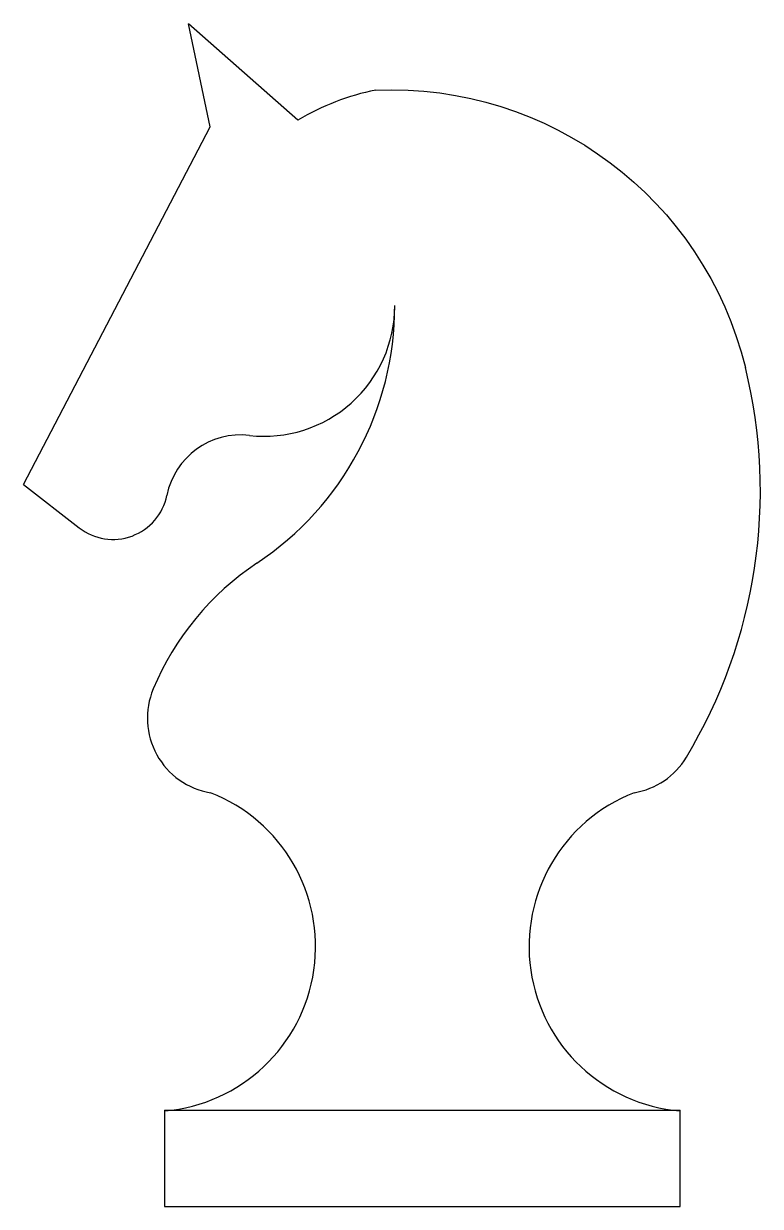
# Model space of a CAD drawing. Header units: millimetres. Extents: x 1986 to 2093, y 771 to 943.
import ezdxf

# ---------------------------------------------------------------- set-up
doc = ezdxf.new("R2010")
doc.units = ezdxf.units.MM

msp = doc.modelspace()

# ---------------------------------------------------------------- linework, layer by layer
for p, q in [((2025.43, 928.48), (2009.52, 942.51)), ((2012.66, 927.51), (2009.52, 942.51)), ((1985.52, 875.51), (2012.66, 927.51)), ((1985.52, 875.51), (1993.6, 869.21)), ((2019.47, 864.06), (2019.47, 864.06)), ((2019.47, 864.06), (2019.47, 864.06)), ((2019.47, 864.06), (2019.47, 864.06)), ((2006.02, 784.51), (2081.02, 784.51)), ((2006.02, 784.51), (2006.02, 770.51)), ((2081.02, 770.51), (2081.02, 784.51)), ((2006.02, 770.51), (2081.02, 770.51))]:
    msp.add_line(p, q)
for points in [[(2036.75, 932.85, -0.357626), (2090.52, 892.51), (2090.52, 892.51)], [(2019.47, 864.06), (2019.47, 864.06, 0.250865), (2039.52, 901.51)], [(2081.94, 835.84, 0.198587), (2090.52, 892.51)]]:
    msp.add_lwpolyline(points, format="xyb")
for centre, radius, start, end in [((2043.52, 898.51), 35, 101.1533, 121.1226), ((2020.52, 901.51), 19, 263.5202, 0), ((2017.13, 871.71), 11, 83.5202, 168.4373), ((1998.52, 875.51), 8, 232.0201, 348.4373), ((2042.2, 829.94), 41, 123.6686, 157.3062), ((2014.52, 841.51), 11, 157.3062, 260.4488), ((2072.52, 841.51), 11, 279.5512, 328.9258), ((2003.99, 808.3), 24, 274.8628, 68.7224), ((2083.05, 808.3), 24, 111.2776, 265.1372)]:
    msp.add_arc(centre, radius, start, end)

doc.saveas('drawing.dxf')
